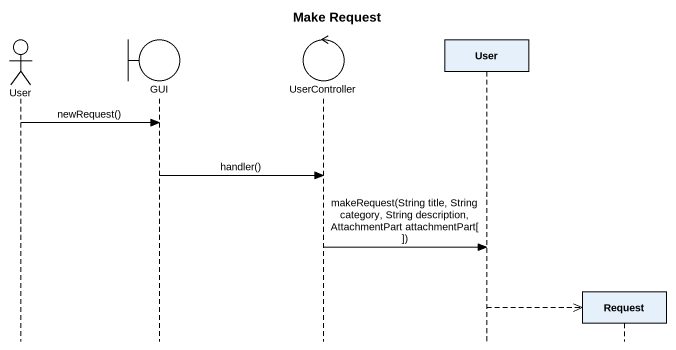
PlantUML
@startuml
title Make Request
hide footbox
actor User
boundary GUI
control UserController
participant "User" as User_2
participant Request

User -> GUI : newRequest()
GUI -> UserController : handler()
UserController -> User_2 : makeRequest(String title, String category, String description, AttachmentPart attachmentPart[ ])
User_2 -->> Request **
@enduml
